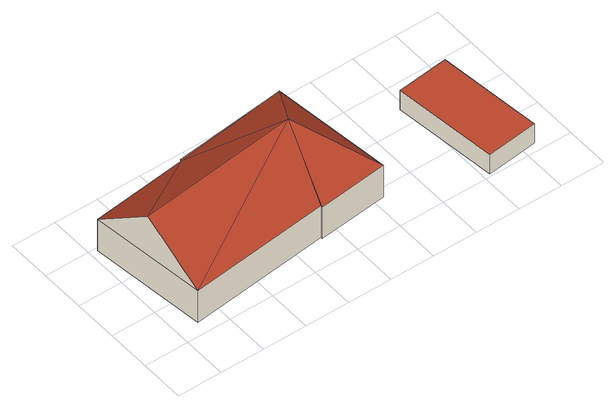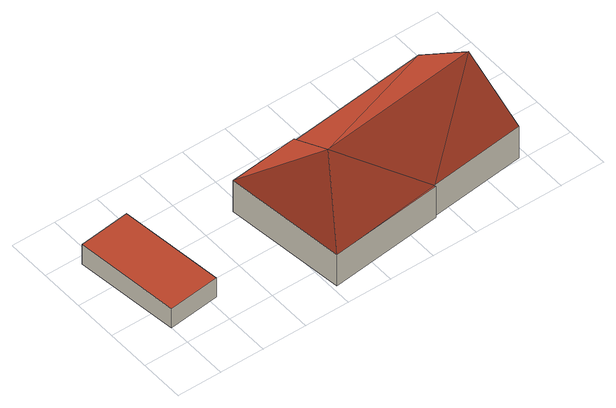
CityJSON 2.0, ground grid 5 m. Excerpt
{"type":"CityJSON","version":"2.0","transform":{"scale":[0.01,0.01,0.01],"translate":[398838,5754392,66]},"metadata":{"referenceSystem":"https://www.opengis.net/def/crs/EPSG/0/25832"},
"CityObjects":{
"building1":{"type":"Building","attributes":{"Gemeindeschluessel":"05515000","Geometrietyp2DReferenz":"3000","function":"31001_1000","roofType":"5000","measuredHeight":9.16},"address":[{"country":"Germany","locality":"Münster","thoroughfareNumber":"70","thoroughfareName":"Oberort"}],"geometry":[{"type":"Solid","lod":"2","boundaries":[[[[0,1,2,3]],[[4,5,1,0]],[[6,7,5,4]],[[8,9,7,6]],[[10,11,9,8]],[[12,13,11,10]],[[14,15,13,12]],[[3,2,15,14]],[[8,16,10]],[[4,16,8]],[[8,6,4]],[[17,16,4]],[[4,0,17]],[[12,10,16]],[[14,12,16]],[[3,14,16]],[[16,17,3]],[[3,17,0]],[[1,5,7,9,11,13,15,2]]]],"semantics":{"surfaces":[{"type":"WallSurface"},{"type":"RoofSurface"},{"type":"GroundSurface"}],"values":[[0,0,0,0,0,0,0,0,1,1,1,1,1,1,1,1,1,0,2]]}}]},
"building2":{"type":"Building","attributes":{"Gemeindeschluessel":"05515000","Geometrietyp2DReferenz":"3000","function":"31001_2460","roofType":"1000","measuredHeight":2.5},"geometry":[{"type":"Solid","lod":"2","boundaries":[[[[18,19,20,21]],[[22,23,19,18]],[[24,25,23,22]],[[21,20,25,24]],[[22,18,21,24]],[[19,23,25,20]]]],"semantics":{"surfaces":[{"type":"WallSurface"},{"type":"RoofSurface"},{"type":"GroundSurface"}],"values":[[0,0,0,0,1,2]]}}]}
},
"vertices":[
[85,1470,503],[85,1470,95],[239,155,95],[239,155,503],[1178,1597,503],[1178,1597,95],[1176,1616,503],[1176,1616,95],[2451,1764,503],[2451,1764,95],[2609,399,503],[2609,399,95],[1829,312,503],[1829,312,95],[1826,335,503],[1826,335,95],[1978,1019,1011],[162,808,1011],
[3565,19,356],[3565,19,105],[4143,86,105],[4143,86,356],[3429,1199,356],[3429,1199,105],[4007,1265,356],[4007,1265,105]
]}
